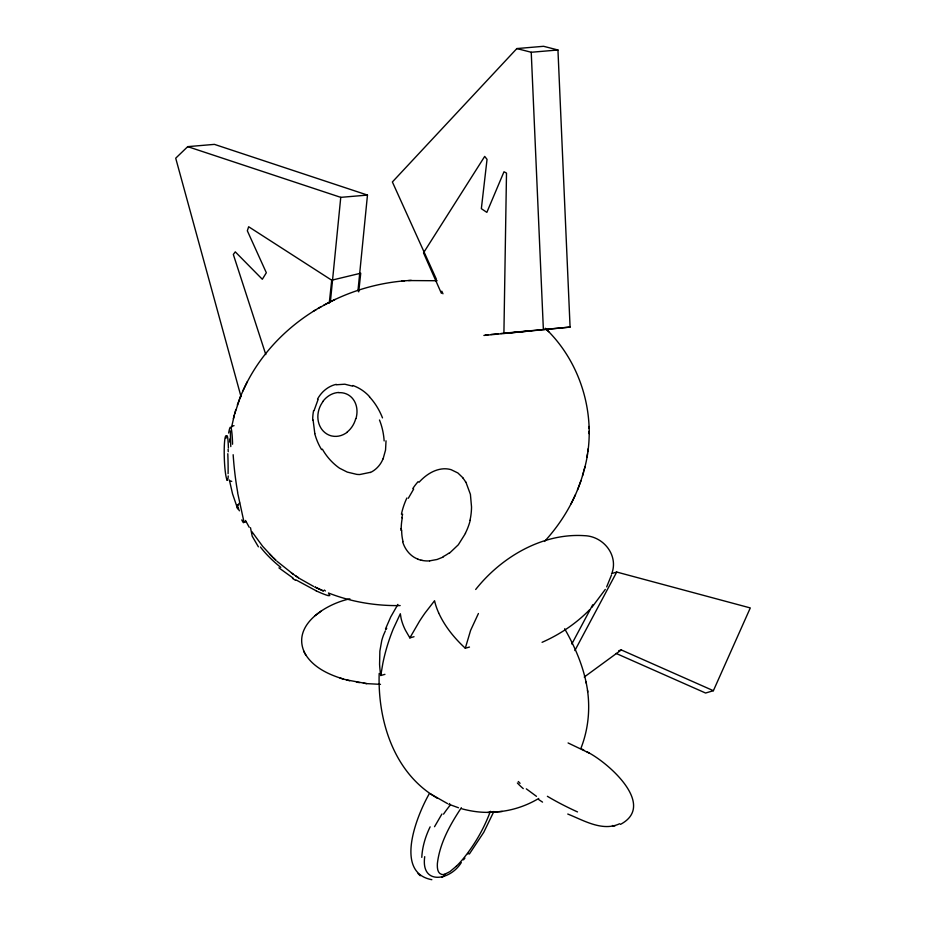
<?xml version="1.0" encoding="UTF-8"?>
<svg xmlns="http://www.w3.org/2000/svg" width="926" height="926" viewBox="0 0 926 926"><rect width="100%" height="100%" fill="white"/><g stroke="black" fill="none" stroke-linecap="round" stroke-linejoin="round"><path stroke-width="1.39" d="M379.185 673.41C377.658 719.236 392.89 770.108 433.461 795.804M503.906 333.499L506.499 173.081L503.987 171.773L486.856 212.367L481.346 208.674L487.041 159.376L484.703 156.413L423.506 252.856L441.378 293.31M545.24 328.244C582.882 364.045 598.254 420.867 583.901 470.79M424.721 856.654C420.578 885.615 450.279 880.742 461.287 862.569M330.397 301.702L340.756 197.354L187.723 146.644L175.709 158.196L241.061 396.791M357.957 290.857L367.472 195.085L214.438 144.375L187.723 146.644M329.251 303.196L331.716 280.208L248.654 226.743L247.335 230.805L266.341 272.742L262.324 279.27L235.273 251.849L233.329 254.476L265.797 354.565M358.732 291.875L360.735 273.216L331.716 280.208M384.938 674.348L380.771 675.517L382.843 663.375A147.28 102.265 -59.6 0 1 393.272 628.893L400.333 613.741L401.085 618.337A133.321 70.862 11.4 0 0 405.438 630.224L409.859 637.875L414.026 636.718M250.483 527.693L252.219 536.235L258.389 546.815M586.98 456.993L587.466 453.659M587.721 451.83L588.172 448.763M228.653 433.055C231.593 415.67 232.623 442.107 232.542 444.225M612.155 572.569C618.14 554.385 602.919 536.2 584.503 535.679C542.277 532.844 501.29 557.116 475.686 589.48M231.523 427.465L234.359 414.929M401.849 517.819L402.613 514.15M314.03 410.693L318.116 399.43M470.003 520.227L470.547 517.576A88.664 73.617 26.3 0 0 471.531 506.985L470.408 494.345L465.871 482.064M469.482 647.054L465.303 648.223L470.605 630.375L478.418 613.51M234.672 413.876L240.748 395.819L244.927 386.593M544.523 541.455C562.649 521.685 576.597 497.818 583.588 471.855M233.352 418.702L235.748 409.871M582.523 475.86L584.919 467.017M611.53 574.942L606.669 586.887M490.375 811.303C484.078 828.423 474.818 844.454 463.313 858.599A54.437 25.025 -37.5 0 1 456.298 866.308M237.334 404.94L238.896 400.796M239.105 400.171L240.748 395.819M577.523 489.9L579.155 485.548M579.375 484.923L580.938 480.779M383.098 458.856L385.54 450.059L386.026 440.822M580.833 748.532C588.126 730.163 590.29 709.825 587.489 690.287M385.482 628.962L390.703 616.971L397.891 604.4M493.871 811.489L483.777 832.277L469.378 854.003M616.126 653.432L705.589 693.03L713.39 690.703L750.292 607.931L616.728 572.048L611.53 573.599M385.355 630.861L383.572 634.958A104.198 74.555 32.1 0 0 381.743 640.618L379.868 651.105L379.579 664.312A154.723 110.703 32.1 0 0 380.771 675.517M245.043 386.385C260.38 354.438 285.937 327.816 316.194 309.573M242.797 391.015L247.254 381.79M571.006 503.941L575.463 494.704M465.5 533.353L458.324 544.766L449.226 553.412M408.32 498.257L413.679 489.044M434.525 826.721L441.922 814.012M409.859 637.875L419.455 621.3A129.096 80.655 -50.8 0 1 425.173 612.827L434.56 600.742A111.618 69.161 19.2 0 0 438.658 612.85M571.805 644.01L592.733 604.759M574.872 650.55L616.728 572.048M386.026 629.541L386.744 628.245M429.375 793.582C417.441 814.243 393.342 872.547 431.852 879.7M605.291 589.411L591.876 607.363M461.356 807.715C450.152 824.58 439.711 843.158 437.373 863.611C437.211 867.419 437.211 873.172 441.725 874.445A9.573 4.398 -37.5 0 0 444.746 874.248L449.955 871.609L456.263 866.296M468.579 853.135L467.943 854.015M464.921 858.066L463.521 859.849M448.821 804.555L449.689 803.513M483.87 335.444L570.08 327.086L557.95 49.992L543.574 46.3L516.858 48.569L392.381 181.971L436.435 279.328M419.038 482.261C425.381 475.316 433.819 469.447 443.461 468.811A21.877 20.14 -19.4 0 1 451.124 469.69L457.895 472.978L463.162 478.048M589.619 609.748C576.099 623.568 559.755 634.553 542.069 642.32M349.889 598.844C326.913 603.59 291.377 624.541 304.492 652.575M321.229 611.102L315.129 615.616M584.225 677.056L621.288 649.936L713.39 690.703M619.644 823.746C602.432 831.872 583.716 820.39 567.765 814.035M538.724 798.478C525.679 806.245 510.747 811.095 495.572 811.94M318.104 308.451L328.938 302.513M313.324 311.298L321.009 306.703M330.026 301.98C353.165 290.208 378.63 283.009 404.5 280.844M323.961 305.048L335.05 299.422M443.508 556.908L437.072 559.489L429.641 560.843M620.501 824.36C657.147 805.018 607.306 761.797 587.026 751.877M370.342 472.341L359.774 474.529A35.084 32.676 81.7 0 1 356.73 474.367L347.273 472.098L339.518 468.186A62.76 59.287 -69.7 0 1 322.364 449.133M232.322 426.18L234.023 425.659M618.695 650.712L621.288 649.936M336.3 384.776L344.808 384.209L352.586 386.13M243.075 520.366L244.013 522.125L246.073 521.882M244.013 522.125L237.577 492.563M485.282 335.004L488.118 334.726M490.954 334.46L498.038 333.765M500.873 333.487L570.08 327.086M510.62 332.839L531.674 330.79M516.858 48.569L531.235 52.261L557.95 49.992M340.756 197.354L367.472 195.085M408.505 280.555L437.13 280.74M401.699 281.053L411.271 280.346M461.761 808.792C472.376 811.616 483.511 813.109 494.472 811.998M487.828 812.461L502.309 811.465M400.159 605.569C375.748 606.021 351.197 601.888 328.441 592.987M380.493 684.349L366.742 683.62L346.486 679.892M231.755 481.346L229.602 480.976M356.464 682.173L359.763 682.636M363.374 683.133L366.742 683.62M421.017 560.114L422.406 560.415M328.001 595.499L329.795 595.615L329.031 594.156M303.601 650.92C310.905 666.257 327.572 674.29 343.071 678.92M340.039 678.087L349.658 680.772M458.497 807.761L450.661 804.914M568.089 742.953L589.225 753.093M417.985 559.165C410.38 556.341 404.917 549.431 402.671 541.791M316.148 590.8L296.042 579.931M447.582 803.629L430.81 794.08M313.613 586.436L299.839 578.669M581.702 748.96L583.878 750.164M434.363 796.383L437.118 798.166M293.067 578.055L278.946 567.881M538.851 799.67L542.532 802.113M276.886 561.202L293.415 574.351M295.649 575.868L298.785 577.963M291.401 573.009L298.728 577.917M536.467 796.337L526.327 788.859M324.297 590.036L325.408 590.962M465.303 648.223L463.116 646.174A126.353 78.282 19.2 0 1 439.85 615.362L438.762 613.105M418.031 873.542L420.277 875.753M546.051 329.054L548.794 331.751M251.86 531.628L262.695 546.352L272.209 556.665M273.02 557.475L275.936 560.346L269.478 553.968M520.065 783.327L518.294 781.498M564.652 628.766C575.833 648.293 584.769 669.579 587.779 692.011M249.198 527.264L245.494 520.447M304.793 653.143L305.846 655.122M441.795 291.169L442.975 293.797M237.496 508.339L232.565 493.917L229.37 479.981M239.371 510.828L239.047 509.902A196.034 21.842 -20.2 0 1 239.637 502.864M238.167 507.332L238.607 508.629M237.276 504.624L237.727 505.99M314.817 433.576L313.092 419.941M586.135 682.092L586.355 683.411M233.155 454.712L233.364 457.652A61.926 10.499 84.5 0 0 237.658 492.215M531.235 52.261L543.365 329.355M589.04 426.481L589.075 428.449M589.098 431.354L589.133 433.6M400.831 528.538L400.854 530.285M328.151 595.58A23.625 2.384 27.2 0 1 316.217 590.869M280.786 567.395A88.526 38.221 27.2 0 1 260.426 547.023M295.51 580.324A61.857 20.384 28.9 0 1 292.466 578.38M226.696 479.031A22.305 2.523 88.1 0 1 224.242 455.395A22.305 2.523 88.1 0 1 225.863 435.799M225.967 438.276A22.178 1.91 -88.8 0 1 228.375 447.918M228.109 449.191A22.467 1.192 88.4 0 1 228.236 451.726M227.808 453.728A22.328 1.088 88.4 0 1 228.097 473.672M228.224 475.964A21.981 2.049 86.7 0 1 226.893 480.073M226.882 479.772A22.027 2.165 86.5 0 1 226.696 479.309M230.794 446.575A43.649 3.658 85.2 0 1 230.412 430.949M229.613 442.026A49.715 6.679 86.5 0 1 229.81 438.97M243.746 522.623A29.296 2.222 73.6 0 1 241.779 519.903M444.758 874.237A13.659 7.998 74.5 0 1 441.899 877.431M421.793 857.383A147.026 86.118 -23.5 0 1 430.127 826.849M443.542 814.139A123.633 71.823 -25.7 0 1 450.464 804.856M614.98 825.853A13.659 7.998 74.5 0 1 612.433 825.517M577.511 811.928A147.026 40.686 16.5 0 1 547.382 796.302M523.259 788.628A123.633 37.816 15.8 0 1 517.368 782.991M383.051 458.833A27.884 25.778 79 0 1 370.412 472.515M321.588 449.631A64.311 61.324 -44.5 0 1 314.759 433.6M312.699 419.976A45.386 42.156 -58.7 0 1 313.578 410.623M317.525 399.106A27.491 23.694 -63.9 0 1 336.265 384.348M352.806 385.494A54.993 46.427 -74 0 1 369.578 396.675M369.462 396.837A65.815 52.527 88.9 0 1 382.496 417.892M379.486 419.999A54.067 41.763 85.7 0 1 384.14 440.926M420.971 560.195A23.833 17.085 -10.3 0 1 417.927 559.223M429.641 560.89A21.726 15.279 -9.3 0 1 422.383 560.462M448.879 553.146A38.614 28.116 -8 0 1 443.218 556.572M470.234 520.285A90.586 75.434 18.3 0 1 465.35 533.283M462.988 478.152A37.873 33.475 -2.2 0 1 465.72 482.133M412.753 488.627A60.063 50.363 -25.2 0 1 418.112 481.647M401.433 514.219A80.597 61.209 -33.5 0 1 406.873 498.003M401.19 528.445A81.048 59.195 -37.1 0 1 402.312 517.761M403.053 541.629A69.253 51.474 -34.3 0 1 401.676 530.089M323.139 401.375A22.282 19.157 -65.5 0 0 322.121 402.798A22.49 19.666 -65.2 0 0 318 419.455A22.374 19.446 -66.9 0 0 330.42 435.614A22.097 19.122 -71.1 0 0 331.948 436.007A22.027 19.052 -71.8 0 0 345.467 433.437A22.074 19.052 -71.3 0 0 346.937 432.43M323 401.236A22.062 18.89 -65.3 0 1 338.985 392.462M338.974 392.693A22.34 18.867 -63.9 0 1 356.498 416.399A22.49 18.844 -69.9 0 1 355.989 418.61M355.758 418.564A22.293 18.74 -69.8 0 1 346.868 432.292M318.613 588.739L314.863 587.015L323.51 591.019L318.613 588.739"/></g></svg>
